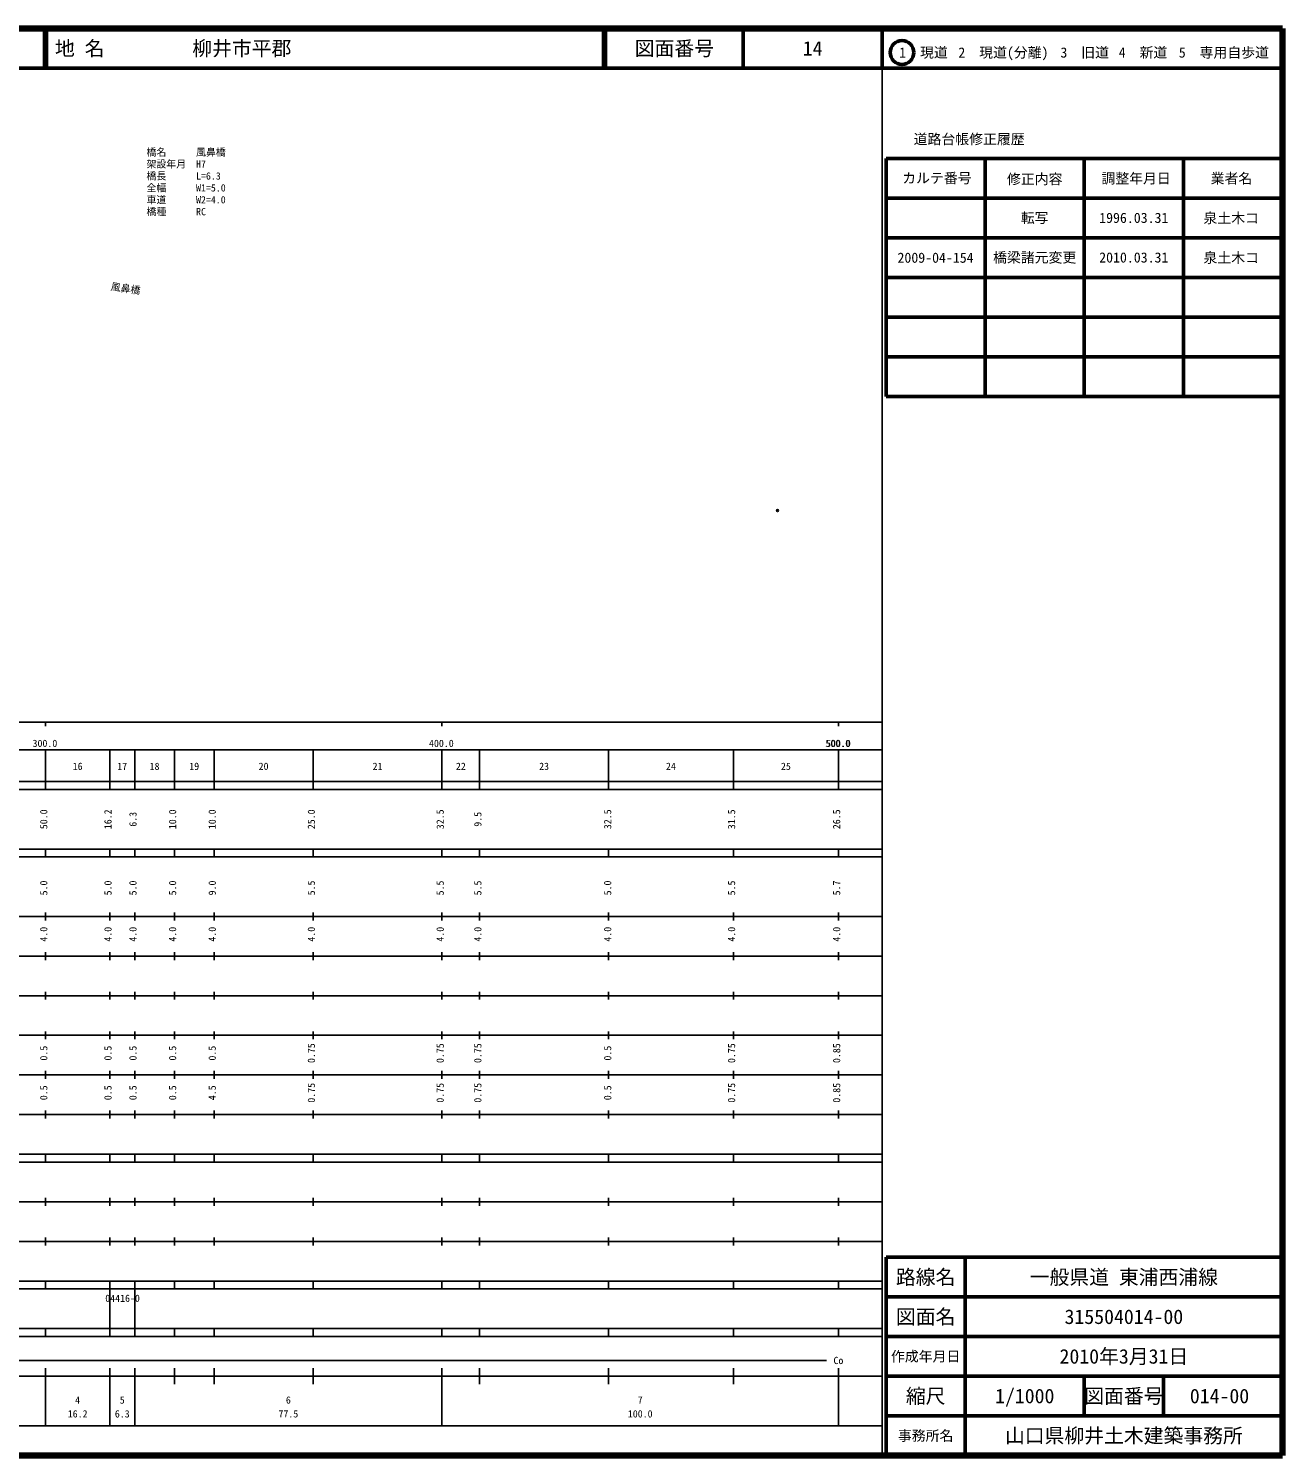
# Model space of a CAD drawing. Units: millimetres on the paper. Extents: x 40 to 680, y 20 to 380.
# Drawn here: x 363.7 to 680, y 20 to 380 of the extents above; entities that cross this region are included whole.
import ezdxf
from ezdxf.enums import TextEntityAlignment as Align

# ---------------------------------------------------------------- set-up
doc = ezdxf.new("R2010")
doc.units = ezdxf.units.MM
doc.header["$PDMODE"] = 32
doc.header["$PDSIZE"] = 0.5
for name, color, linetype in [('M-OTRS', 6, 'Continuous'), ('M-STR-HTXT', 7, 'Continuous'), ('M-STR-STR1', 1, 'Continuous'), ('M-TTL-TXT', 7, 'Continuous')]:
    doc.layers.add(name, color=color, linetype=linetype)
for name, color, linetype, lineweight in [('M-TTL', 2, 'Continuous', 140), ('M-TTL-BAND', 7, 'Continuous', 25), ('M-TTL-FRAM', 2, 'Continuous', 50), ('M-TTL-LINE', 7, 'Continuous', 50)]:
    doc.layers.add(name, color=color, linetype=linetype, lineweight=lineweight)
doc.styles.add('ＭＳ ゴシック', font='')
doc.styles.get('ＭＳ ゴシック').set_extended_font_data('MS Gothic')

msp = doc.modelspace()

# ---------------------------------------------------------------- linework, layer by layer
at = {"layer": 'M-OTRS'}
msp.add_point((552.64, 258.399), dxfattribs=at)
at = {"layer": 'M-TTL'}
for p, q in [((680, 380), (40, 380)), ((680, 20), (680, 380)), ((40, 20), (680, 20))]:
    msp.add_line(p, q, dxfattribs=at)
at = {"layer": 'M-TTL-BAND'}
for p, q in [((579, 20), (579, 370)), ((40, 205), (579, 205)), ((368, 205), (368, 204)), ((468, 205), (468, 204)), ((568, 205), (568, 204)), ((68, 198), (579, 198)), ((368, 188), (368, 198)), ((384.2, 188), (384.2, 198)), ((390.5, 188), (390.5, 198)), ((400.5, 188), (400.5, 198)), ((410.5, 188), (410.5, 198)), ((435.5, 188), (435.5, 198)), ((468, 188), (468, 198)), ((477.5, 188), (477.5, 198)), ((510, 188), (510, 198)), ((541.5, 188), (541.5, 198)), ((568, 188), (568, 198)), ((40, 190), (579, 190)), ((40, 188), (579, 188)), ((40, 173), (579, 173)), ((368, 171), (368, 173)), ((384.2, 171), (384.2, 173)), ((390.5, 171), (390.5, 173)), ((400.5, 171), (400.5, 173)), ((410.5, 171), (410.5, 173)), ((435.5, 171), (435.5, 173)), ((468, 171), (468, 173)), ((477.5, 171), (477.5, 173)), ((510, 171), (510, 173)), ((541.5, 171), (541.5, 173)), ((568, 171), (568, 173)), ((40, 171), (579, 171)), ((40, 156), (579, 156)), ((368, 155), (368, 157)), ((384.2, 155), (384.2, 157)), ((390.5, 155), (390.5, 157)), ((400.5, 155), (400.5, 157)), ((410.5, 155), (410.5, 157)), ((435.5, 155), (435.5, 157)), ((468, 155), (468, 157)), ((477.5, 155), (477.5, 157)), ((510, 155), (510, 157)), ((541.5, 155), (541.5, 157)), ((568, 155), (568, 157)), ((46, 146), (579, 146)), ((368, 145), (368, 147)), ((384.2, 145), (384.2, 147)), ((390.5, 145), (390.5, 147)), ((400.5, 145), (400.5, 147)), ((410.5, 145), (410.5, 147)), ((435.5, 145), (435.5, 147)), ((468, 145), (468, 147)), ((477.5, 145), (477.5, 147)), ((510, 145), (510, 147)), ((541.5, 145), (541.5, 147)), ((568, 145), (568, 147)), ((368, 135), (368, 137)), ((384.2, 135), (384.2, 137)), ((390.5, 135), (390.5, 137)), ((400.5, 135), (400.5, 137)), ((410.5, 135), (410.5, 137)), ((435.5, 135), (435.5, 137)), ((468, 135), (468, 137)), ((477.5, 135), (477.5, 137)), ((510, 135), (510, 137)), ((541.5, 135), (541.5, 137)), ((568, 135), (568, 137)), ((52, 136), (579, 136)), ((46, 126), (579, 126)), ((368, 125), (368, 127)), ((384.2, 125), (384.2, 127)), ((390.5, 125), (390.5, 127)), ((400.5, 125), (400.5, 127)), ((410.5, 125), (410.5, 127)), ((435.5, 125), (435.5, 127)), ((468, 125), (468, 127)), ((477.5, 125), (477.5, 127)), ((510, 125), (510, 127)), ((541.5, 125), (541.5, 127)), ((568, 125), (568, 127)), ((52, 116), (579, 116)), ((368, 115), (368, 117)), ((384.2, 115), (384.2, 117)), ((390.5, 115), (390.5, 117)), ((400.5, 115), (400.5, 117)), ((410.5, 115), (410.5, 117)), ((435.5, 115), (435.5, 117)), ((468, 115), (468, 117)), ((477.5, 115), (477.5, 117)), ((510, 115), (510, 117)), ((541.5, 115), (541.5, 117)), ((568, 115), (568, 117)), ((46, 106), (579, 106)), ((368, 105), (368, 107)), ((384.2, 105), (384.2, 107)), ((390.5, 105), (390.5, 107)), ((400.5, 105), (400.5, 107)), ((410.5, 105), (410.5, 107)), ((435.5, 105), (435.5, 107)), ((468, 105), (468, 107)), ((477.5, 105), (477.5, 107)), ((510, 105), (510, 107)), ((541.5, 105), (541.5, 107)), ((568, 105), (568, 107)), ((40, 96), (579, 96)), ((40, 94), (579, 94)), ((368, 94), (368, 96)), ((384.2, 94), (384.2, 96)), ((390.5, 94), (390.5, 96)), ((400.5, 94), (400.5, 96)), ((410.5, 94), (410.5, 96)), ((435.5, 94), (435.5, 96)), ((468, 94), (468, 96)), ((477.5, 94), (477.5, 96)), ((510, 94), (510, 96)), ((541.5, 94), (541.5, 96)), ((568, 94), (568, 96)), ((49, 84), (579, 84)), ((368, 83), (368, 85)), ((384.2, 83), (384.2, 85)), ((390.5, 83), (390.5, 85)), ((400.5, 83), (400.5, 85)), ((410.5, 83), (410.5, 85)), ((435.5, 83), (435.5, 85)), ((468, 83), (468, 85)), ((477.5, 83), (477.5, 85)), ((510, 83), (510, 85)), ((541.5, 83), (541.5, 85)), ((568, 83), (568, 85)), ((40, 74), (579, 74)), ((368, 73), (368, 75)), ((384.2, 73), (384.2, 75)), ((390.5, 73), (390.5, 75)), ((400.5, 73), (400.5, 75)), ((410.5, 73), (410.5, 75)), ((435.5, 73), (435.5, 75)), ((468, 73), (468, 75)), ((477.5, 73), (477.5, 75)), ((510, 73), (510, 75)), ((541.5, 73), (541.5, 75)), ((568, 73), (568, 75)), ((40, 64), (579, 64)), ((40, 62), (579, 62)), ((368, 62), (368, 64)), ((384.2, 62), (384.2, 64)), ((384.2, 52), (384.2, 62)), ((390.5, 62), (390.5, 64)), ((390.5, 52), (390.5, 62)), ((400.5, 62), (400.5, 64)), ((410.5, 62), (410.5, 64)), ((435.5, 62), (435.5, 64)), ((468, 62), (468, 64)), ((477.5, 62), (477.5, 64)), ((510, 62), (510, 64)), ((541.5, 62), (541.5, 64)), ((568, 62), (568, 64)), ((40, 52), (579, 52)), ((368, 50), (368, 52)), ((384.2, 50), (384.2, 52)), ((390.5, 50), (390.5, 52)), ((400.5, 50), (400.5, 52)), ((410.5, 50), (410.5, 52)), ((435.5, 50), (435.5, 52)), ((468, 50), (468, 52)), ((477.5, 50), (477.5, 52)), ((510, 50), (510, 52)), ((541.5, 50), (541.5, 52)), ((568, 50), (568, 52)), ((40, 50), (579, 50)), ((71, 44), (565, 44)), ((40, 40), (579, 40)), ((368, 27.5), (368, 42)), ((384.2, 27.5), (384.2, 42)), ((390.5, 27.5), (390.5, 42)), ((400.5, 38), (400.5, 42)), ((410.5, 38), (410.5, 42)), ((435.5, 38), (435.5, 42)), ((468, 27.5), (468, 42)), ((477.5, 38), (477.5, 42)), ((510, 38), (510, 42)), ((541.5, 38), (541.5, 42)), ((568, 27.5), (568, 42)), ((68, 27.5), (579, 27.5))]:
    msp.add_line(p, q, dxfattribs=at)
at = {"layer": 'M-TTL-FRAM'}
for p, q in [((580, 347.197), (580, 287.197)), ((580, 347.197), (680, 347.197)), ((580, 287.197), (680, 287.197)), ((680, 70), (580, 70)), ((580, 70), (580, 20))]:
    msp.add_line(p, q, dxfattribs=at)
at = {"layer": 'M-TTL-LINE'}
for p, q in [((367.75, 380), (367.75, 370)), ((368.25, 380), (368.25, 370)), ((508.747, 380), (508.747, 370)), ((509.247, 380), (509.247, 370)), ((543.997, 380), (543.997, 370)), ((579, 380), (579, 370)), ((40, 370), (680, 370)), ((605, 347.197), (605, 287.197)), ((630, 347.197), (630, 287.197)), ((655, 347.197), (655, 287.197)), ((580, 337.197), (680, 337.197)), ((580, 327.197), (680, 327.197)), ((580, 317.197), (680, 317.197)), ((580, 307.197), (680, 307.197)), ((580, 297.197), (680, 297.197)), ((600, 70), (600, 20)), ((680, 60), (580, 60)), ((680, 50), (580, 50)), ((680, 40), (580, 40)), ((630, 40), (630, 30)), ((650, 40), (650, 30)), ((680, 30), (580, 30))]:
    msp.add_line(p, q, dxfattribs=at)
msp.add_circle((584.031, 373.958), 3, dxfattribs=at)

# ---------------------------------------------------------------- texts
at = {"layer": 'M-STR-HTXT', "style": 'ＭＳ ゴシック'}
for s, p in [('橋名\u3000\u3000\u3000風鼻橋', (393.462, 347.34)), ('架設年月\u3000H7', (393.462, 344.34)), ('橋長\u3000\u3000\u3000L=6.3', (393.462, 341.34)), ('全幅\u3000\u3000\u3000W1=5.0', (393.462, 338.34)), ('橋種\u3000\u3000\u3000RC', (393.462, 332.34)), ('車道\u3000\u3000\u3000W2=4.0', (393.462, 335.34))]:
    msp.add_text(s, height=1.833, dxfattribs=at).set_placement(p, align=Align.BOTTOM_LEFT)
at = {"layer": 'M-STR-STR1', "style": 'ＭＳ ゴシック'}
msp.add_text('風鼻橋', height=1.833, rotation=351.604, dxfattribs=at).set_placement((384.274, 313.51), align=Align.BOTTOM_LEFT)
at = {"layer": 'M-TTL-BAND', "style": 'ＭＳ ゴシック'}
for s, p in [('300.0', (367.844, 198.195)), ('400.0', (467.844, 198.195)), ('500.0', (567.844, 198.195)), ('500.0', (568, 198.195)), ('16', (376.1, 192.405)), ('17', (387.35, 192.405)), ('18', (395.5, 192.405)), ('19', (405.5, 192.405)), ('20', (423, 192.405)), ('21', (451.75, 192.405)), ('22', (472.75, 192.405)), ('23', (493.75, 192.405)), ('24', (525.75, 192.405)), ('25', (554.75, 192.405)), ('Co', (568, 42.5)), ('4', (376.1, 32.523)), ('5', (387.35, 32.523)), ('6', (429.25, 32.523)), ('7', (518, 32.523)), ('16.2', (376.1, 29.033)), ('6.3', (387.35, 29.033)), ('77.5', (429.25, 29.033)), ('100.0', (518, 29.033))]:
    msp.add_text(s, height=1.833, dxfattribs=at).set_placement(p, align=Align.BOTTOM_CENTER)
for s, p in [('50.0', (369, 180.5)), ('16.2', (385.2, 180.5)), ('6.3', (391.5, 180.5)), ('10.0', (401.5, 180.5)), ('10.0', (411.5, 180.5)), ('25.0', (436.5, 180.5)), ('32.5', (469, 180.5)), ('9.5', (478.5, 180.5)), ('32.5', (511.25, 180.5)), ('31.5', (542.5, 180.5)), ('26.5', (569, 180.5)), ('5.0', (369, 163.174)), ('5.0', (385.2, 163.174)), ('5.0', (391.5, 163.174)), ('5.0', (401.5, 163.174)), ('9.0', (411.5, 163.174)), ('5.5', (436.5, 163.174)), ('5.5', (469, 163.174)), ('5.5', (478.5, 163.174)), ('5.0', (511.25, 163.174)), ('5.5', (542.5, 163.174)), ('5.7', (569, 163.174)), ('4.0', (369, 151.5)), ('4.0', (385.2, 151.5)), ('4.0', (391.5, 151.5)), ('4.0', (401.5, 151.5)), ('4.0', (411.5, 151.5)), ('4.0', (436.5, 151.5)), ('4.0', (469, 151.5)), ('4.0', (478.5, 151.5)), ('4.0', (511.25, 151.5)), ('4.0', (542.5, 151.5)), ('4.0', (569, 151.5)), ('0.5', (369, 121.5)), ('0.5', (385.2, 121.5)), ('0.5', (391.5, 121.5)), ('0.5', (401.5, 121.5)), ('0.5', (411.5, 121.5)), ('0.75', (436.5, 121.5)), ('0.75', (469, 121.5)), ('0.75', (478.5, 121.5)), ('0.5', (511.25, 121.5)), ('0.75', (542.5, 121.5)), ('0.85', (569, 121.5)), ('0.5', (369, 111.5)), ('0.5', (385.2, 111.5)), ('0.5', (391.5, 111.5)), ('0.5', (401.5, 111.5)), ('4.5', (411.5, 111.5)), ('0.75', (436.5, 111.5)), ('0.75', (469, 111.5)), ('0.75', (478.5, 111.5)), ('0.5', (511.25, 111.5)), ('0.75', (542.5, 111.5)), ('0.85', (569, 111.5))]:
    msp.add_text(s, height=1.833, rotation=90, dxfattribs=at).set_placement(p, align=Align.BOTTOM_CENTER)
msp.add_text('04416-0', height=1.833, dxfattribs=at).set_placement((387.427, 59.655), align=Align.MIDDLE_CENTER)
at = {"layer": 'M-TTL-TXT', "style": 'ＭＳ ゴシック'}
for s, p in [('地 名', (370.38, 375)), ('柳井市平郡', (405.024, 375))]:
    msp.add_text(s, height=3.666, dxfattribs=at).set_placement(p, align=Align.MIDDLE_LEFT)
for s, height, p in [('図面番号', 3.666, (526.622, 375)), ('14', 3.666, (561.497, 375)), ('1\u3000現道', 2.566, (589.448, 373.958)), ('2\u3000現道(分離)', 2.566, (609.619, 373.958)), ('3\u3000旧道', 2.566, (630.121, 373.958)), ('4\u3000新道', 2.566, (644.824, 373.958)), ('5\u3000専用自歩道', 2.566, (665.228, 373.958)), ('道路台帳修正履歴', 2.566, (600.968, 352.113)), ('カルテ番号', 2.566, (592.839, 342.277)), ('修正内容', 2.566, (617.509, 342.023)), ('調整年月日', 2.566, (643.089, 342.197)), ('業者名', 2.566, (667.134, 342.197)), ('転写', 2.566, (617.5, 332.245)), ('1996.03.31', 2.566, (642.5, 332.245)), ('泉土木コ', 2.566, (667.077, 332.189)), ('2009-04-154', 2.566, (592.5, 322.189)), ('橋梁諸元変更', 2.566, (617.5, 322.245)), ('2010.03.31', 2.566, (642.5, 322.245)), ('泉土木コ', 2.566, (667.077, 322.189)), ('路線名', 3.666, (590, 65)), ('路線名', 3.666, (590, 65)), ('一般県道 東浦西浦線', 3.666, (640, 65)), ('図面名', 3.666, (590, 55)), ('図面名', 3.666, (590, 55)), ('315504014-00', 3.666, (640, 55)), ('2010年3月31日', 3.666, (640, 45)), ('作成年月日', 2.566, (590, 45)), ('作成年月日', 2.566, (590, 45)), ('縮尺', 3.666, (590, 35)), ('縮尺', 3.666, (590, 35)), ('1/1000', 3.666, (615, 35)), ('図面番号', 3.666, (640, 35)), ('図面番号', 3.666, (640, 35)), ('014-00', 3.666, (664.125, 35)), ('事務所名', 2.566, (590, 25)), ('事務所名', 2.566, (590, 25)), ('山口県柳井土木建築事務所', 3.666, (640, 25))]:
    msp.add_text(s, height=height, dxfattribs=at).set_placement(p, align=Align.MIDDLE_CENTER)

doc.saveas('drawing.dxf')
